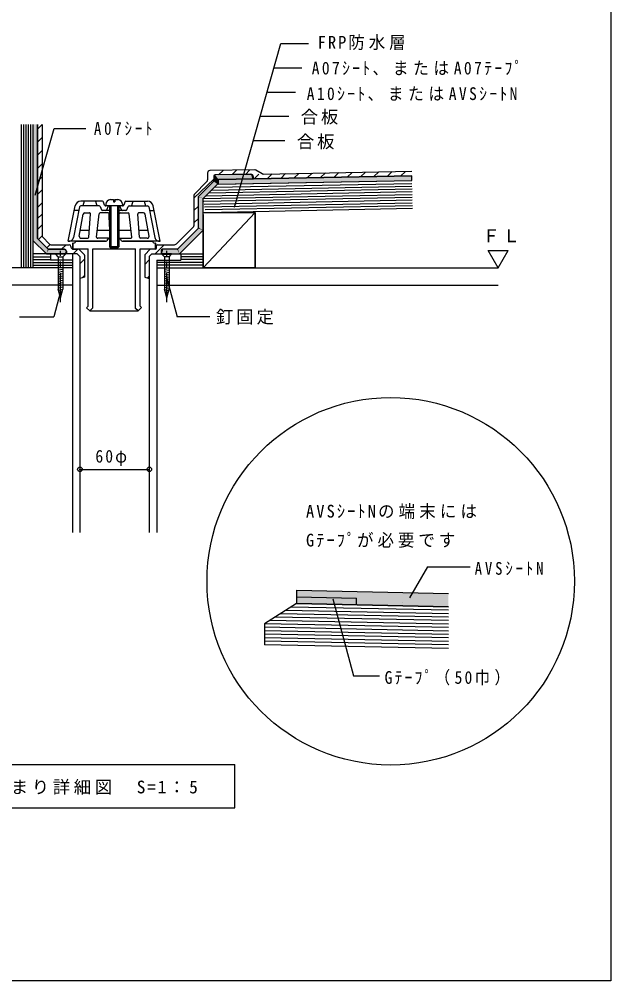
# Model space of a CAD drawing. Units: millimetres, scale not verified. Extents: x -416 to 484, y -609 to 676.
# Drawn here: x -27 to 484, y -609 to 222 of the extents above; entities that cross this region are included whole.
import ezdxf

# ---------------------------------------------------------------- set-up
doc = ezdxf.new("R2010")
doc.units = ezdxf.units.MM
doc.header["$LTSCALE"] = 5
doc.header["$PDMODE"] = 32
doc.header["$PDSIZE"] = 4
doc.linetypes.add('CHAIN1', pattern=[8, 5, -1, 1, -1])
for name, color, linetype in [('0-0_境界寸法', 7, 'Continuous'), ('A-0', 4, 'Continuous'), ('A-9', 9, 'Continuous'), ('F-0', 2, 'Continuous')]:
    doc.layers.add(name, color=color, linetype=linetype)
doc.styles.add('ＭＳ ゴシック', font='')
doc.styles.get('ＭＳ ゴシック').set_extended_font_data('MS Gothic')

msp = doc.modelspace()

# ---------------------------------------------------------------- linework, layer by layer
at = {"layer": '0-0_境界寸法'}
for p, q in [((131.875, 55.276), (176.874, 55.276)), ((131.875, 53.508), (131.875, 7.244)), ((386.75, 7.244), (378.091, 22.244)), ((378.091, 22.244), (395.41, 22.244)), ((386.75, 7.244), (395.41, 22.244))]:
    msp.add_line(p, q, dxfattribs=at)
at = {"layer": '0-0_境界寸法', "color": 2}
msp.add_line((-90.821, -421.858), (159.179, -421.858), dxfattribs=at)
msp.add_lwpolyline([(-90.821, -459.358), (159.179, -459.358), (159.179, -421.858)], dxfattribs=at)
at = {"layer": 'A-0'}
for p, q in [((158.786, 59.741), (198.855, 201.218)), ((198.855, 201.218), (222.837, 201.218)), ((193.234, 180.242), (217.216, 180.242)), ((187.614, 159.265), (211.596, 159.265)), ((181.032, 138.289), (205.975, 138.289)), ((-23.408, 131.251), (-23.408, 7.244)), ((-21.408, 131.251), (-21.408, 7.244)), ((-19.408, 131.251), (-19.408, 7.244)), ((-17.408, 131.251), (-17.408, 7.244)), ((-13.319, 70.273), (2.986, 127.845)), ((-11.408, 127.251), (-7.408, 131.251)), ((-11.408, 32.655), (-11.408, 131.251)), ((2.986, 127.845), (30.403, 127.845)), ((-11.408, 115.937), (-7.408, 119.937)), ((175.092, 117.313), (202.509, 117.313)), ((-11.408, 104.624), (-7.408, 108.623)), ((-11.408, 93.31), (-7.408, 97.31)), ((145.044, 87.692), (149.136, 91.58)), ((156.98, 88.11), (160.675, 91.805)), ((168.294, 88.11), (172.213, 92.03)), ((-11.408, 81.996), (-7.408, 85.996)), ((123.874, 67.581), (141.121, 83.966)), ((145.121, 83.691), (175.121, 84.241)), ((175.121, 86.207), (173.884, 88.056)), ((175.121, 84.241), (175.121, 86.207)), ((175.75, 84.253), (179.825, 88.328)), ((187.275, 84.464), (191.35, 88.539)), ((198.8, 84.675), (202.876, 88.751)), ((210.325, 84.887), (214.401, 88.962)), ((221.85, 85.098), (225.926, 89.174)), ((233.375, 85.309), (237.45, 89.385)), ((244.9, 85.521), (248.976, 89.596)), ((256.425, 85.732), (260.501, 89.808)), ((267.95, 85.943), (272.026, 90.019)), ((279.476, 86.155), (283.551, 90.23)), ((291.001, 86.366), (295.076, 90.442)), ((302.525, 86.578), (306.601, 90.653)), ((131.875, 67.239), (144.115, 79.684)), ((136.77, 72.135), (312.352, 75.556)), ((139.218, 74.584), (312.305, 77.955)), ((141.667, 77.032), (312.259, 80.355)), ((-11.408, 70.682), (-7.408, 74.683)), ((-11.408, 70.682), (-7.408, 74.683)), ((127.874, 41.915), (127.874, 68.467)), ((131.875, 39.844), (131.875, 67.239)), ((132.275, 64.846), (312.492, 68.357)), ((134.282, 69.686), (312.399, 73.156)), ((-11.408, 59.369), (-7.408, 63.369)), ((-11.408, 59.369), (-7.408, 63.369)), ((14.957, 30.355), (21.054, 60.839)), ((24.977, 60.054), (19.664, 33.493)), ((44.665, 64.859), (25.957, 64.859)), ((41.893, 60.858), (25.957, 60.858)), ((28.858, 64.859), (27.858, 60.858)), ((38.858, 64.859), (39.858, 60.858)), ((42.83, 60.209), (43.843, 57.507)), ((46.614, 61.507), (45.601, 64.21)), ((62.165, 60.858), (47.551, 60.858)), ((48.601, 57.507), (49.858, 60.858)), ((61.115, 57.507), (59.858, 60.858)), ((64.115, 64.21), (63.101, 61.507)), ((65.051, 64.859), (83.759, 64.859)), ((65.874, 57.507), (66.887, 60.209)), ((67.823, 60.858), (83.759, 60.858)), ((70.858, 64.859), (69.858, 60.858)), ((80.858, 64.859), (81.858, 60.858)), ((84.739, 60.054), (90.052, 33.493)), ((94.759, 30.355), (88.662, 60.839)), ((123.874, 56.845), (127.874, 60.644)), ((132.675, 62.454), (312.539, 65.958)), ((133.075, 60.061), (312.586, 63.558)), ((133.475, 57.668), (312.633, 61.159)), ((-7.494, 53.769), (-11.408, 49.855)), ((24.337, 56.858), (20.258, 56.858)), ((24.74, 34.607), (27.99, 53.606)), ((29.468, 54.853), (33.489, 54.853)), ((32.995, 33.779), (34.486, 53.779)), ((39.605, 33.964), (41.821, 53.964)), ((49.633, 54.853), (42.815, 54.853)), ((50.858, 56.858), (44.779, 56.858)), ((50.858, 43.128), (50.633, 53.875)), ((64.937, 56.858), (58.858, 56.858)), ((58.858, 43.128), (59.082, 53.875)), ((60.083, 54.853), (66.901, 54.853)), ((70.112, 33.964), (67.895, 53.964)), ((76.721, 33.779), (75.23, 53.779)), ((80.248, 54.853), (76.227, 54.853)), ((84.976, 34.607), (81.726, 53.606)), ((85.379, 56.858), (89.458, 56.858)), ((123.874, 46.108), (127.874, 49.908)), ((176.874, 55.276), (131.875, 7.244)), ((-7.58, 44.17), (-11.408, 40.342)), ((127.874, 41.915), (127.581, 41.208)), ((-10.495, 31.742), (-7.667, 34.57)), ((25.638, 39.858), (33.448, 39.858)), ((40.258, 39.858), (50.858, 39.858)), ((58.858, 39.858), (69.458, 39.858)), ((76.268, 39.858), (84.078, 39.858)), ((127.581, 41.208), (109.984, 23.611)), ((111.348, 19.318), (131.875, 39.844)), ((-3.424, 24.67), (-0.776, 27.318)), ((9.366, 23.318), (13.366, 27.318)), ((47.297, 30.281), (15.92, 30.281)), ((26.219, 32.854), (31.998, 32.854)), ((50.052, 32.854), (40.599, 32.854)), ((59.664, 32.854), (69.118, 32.854)), ((93.797, 30.281), (62.42, 30.281)), ((83.497, 32.854), (77.718, 32.854)), ((90.218, 19.318), (98.219, 27.318)), ((-15.408, 16.903), (-0.214, 16.903)), ((4.447, 19.318), (4.447, 19.018)), ((4.447, 19.318), (12.647, 19.318)), ((6.497, 16.968), (4.447, 19.018)), ((6.497, 16.968), (10.597, 16.968)), ((6.497, 16.968), (6.497, -11.031)), ((10.597, 16.968), (12.647, 19.018)), ((10.597, 16.968), (10.597, -11.031)), ((19.508, 19.318), (23.508, 23.318)), ((104.401, 19.318), (96.201, 19.318)), ((98.252, 16.968), (96.201, 19.018)), ((109.277, 23.318), (96.547, 23.318)), ((102.352, 16.968), (98.252, 16.968)), ((98.252, 16.968), (98.252, -11.031)), ((102.352, 16.968), (104.401, 19.018)), ((102.352, 16.968), (102.352, -11.031)), ((104.401, 19.318), (104.401, 19.018)), ((109.984, 23.611), (109.277, 23.318)), ((131.875, 16.903), (112.534, 16.903)), ((-15.408, 14.488), (-0.214, 14.488)), ((-15.408, 12.073), (18.737, 12.073)), ((-15.408, 9.659), (18.737, 9.659)), ((25.237, 10.905), (29.237, 14.905)), ((81.237, 10.336), (85.237, 14.336)), ((131.875, 12.073), (91.737, 12.073)), ((131.875, 9.659), (91.737, 9.659)), ((131.875, 14.488), (112.534, 14.488)), ((8.547, 7.559), (6.497, 7.15)), ((10.597, 6.029), (6.497, 5.211)), ((10.597, 4.09), (6.497, 3.273)), ((10.597, 2.151), (6.497, 1.334)), ((10.597, 0.212), (6.497, -0.605)), ((27.099, -1.375), (29.237, 0.763)), ((83.606, -1.437), (85.237, 0.194)), ((98.252, 6.029), (102.352, 5.211)), ((98.252, 4.09), (102.352, 3.273)), ((98.252, 2.151), (102.352, 1.334)), ((98.252, 0.212), (102.352, -0.605)), ((99.838, 0.347), (109.332, -35.082)), ((100.301, 7.559), (102.352, 7.15)), ((10.597, -1.727), (6.497, -2.544)), ((10.597, -3.665), (6.497, -4.483)), ((10.597, -5.604), (6.497, -6.422)), ((10.597, -7.543), (6.497, -8.361)), ((98.252, -1.727), (102.352, -2.544)), ((98.252, -3.665), (102.352, -4.483)), ((98.252, -5.604), (102.352, -6.422)), ((98.252, -7.543), (102.352, -8.361)), ((8.547, -13.189), (2.681, -35.082)), ((10.597, -9.482), (6.497, -10.3)), ((8.547, -18.682), (6.497, -11.031)), ((10.487, -11.443), (6.804, -12.177)), ((9.938, -13.491), (7.297, -14.018)), ((9.389, -15.539), (7.79, -15.858)), ((8.547, -18.682), (10.597, -11.031)), ((98.252, -9.482), (102.352, -10.3)), ((100.301, -18.682), (98.252, -11.031)), ((98.362, -11.443), (102.044, -12.177)), ((98.911, -13.491), (101.551, -14.018)), ((99.459, -15.539), (101.058, -15.858)), ((100.301, -18.682), (102.352, -11.031)), ((-27.025, -35.082), (2.681, -35.082)), ((137.499, -35.082), (109.332, -35.082)), ((25.237, -166.824), (85.237, -166.824))]:
    msp.add_line(p, q, dxfattribs=at)
at = {"layer": 'A-0', "color": 2}
for p, q in [((-25.408, 131.251), (-25.408, 7.244)), ((-11.408, 131.251), (-11.408, 32.655)), ((-7.408, 131.251), (-7.408, 34.312)), ((176.334, 92.11), (137.603, 91.355)), ((182.866, 88.671), (177.373, 91.842)), ((135.642, 89.356), (135.642, 83.297)), ((141.121, 86.639), (141.121, 82.754)), ((173.084, 88.206), (142.103, 87.639)), ((145.121, 79.692), (145.121, 83.691)), ((175.121, 86.207), (175.121, 84.241)), ((183.903, 88.403), (312.061, 90.753)), ((135.068, 81.895), (124.161, 70.806)), ((140.834, 82.052), (127.874, 68.876)), ((123.874, 70.105), (123.874, 43.572)), ((127.874, 41.915), (127.874, 68.876)), ((123.581, 42.865), (108.8, 28.083)), ((-0.707, 27.611), (-7.408, 34.312)), ((127.581, 41.208), (109.984, 23.611)), ((111.348, 19.318), (131.875, 39.844)), ((-2.364, 23.611), (-11.408, 32.655)), ((0, 27.318), (16.041, 27.318)), ((17.541, 25.818), (17.541, 25.318)), ((19.095, 28.782), (19.095, 23.781)), ((90.621, 28.782), (90.621, 23.781)), ((91.523, 24.318), (91.523, 26.318)), ((92.522, 27.318), (106.953, 27.318)), ((106.953, 27.318), (108.8, 28.083)), ((-1.657, 23.318), (12.04, 23.318)), ((13.541, 21.818), (13.541, 19.318)), ((24.172, 23.318), (19.54, 23.318)), ((22.929, 19.318), (25.237, 17.011)), ((28.944, 18.96), (24.88, 23.025)), ((29.237, 18.253), (29.237, -0.802)), ((81.237, 18.667), (85.888, 23.318)), ((81.237, 18.667), (81.237, -0.802)), ((90.522, 23.318), (85.888, 23.318)), ((95.546, 22.318), (95.546, 19.437)), ((109.277, 23.318), (96.547, 23.318)), ((81.237, -0.802), (85.171, -1.856))]:
    msp.add_line(p, q, dxfattribs=at)
at = {"layer": 'A-0', "color": 3}
for p, q in [((-15.408, 131.251), (-15.408, 7.244)), ((-11.408, 131.251), (-11.408, 32.655)), ((145.121, 83.691), (312.135, 86.754)), ((131.875, 67.239), (312.446, 70.757)), ((131.875, 7.244), (131.875, 67.239)), ((133.876, 55.276), (312.68, 58.759)), ((-3.728, 19.318), (-15.408, 30.998)), ((19.095, 23.781), (19.095, 28.886)), ((21.308, 29.854), (21.404, 30.281)), ((21.404, 30.281), (47.297, 30.281)), ((49.237, 31.797), (49.358, 32.282)), ((49.358, 32.282), (50.858, 32.282)), ((58.858, 32.282), (60.358, 32.282)), ((60.479, 31.797), (60.358, 32.282)), ((62.42, 30.281), (88.311, 30.281)), ((88.408, 29.854), (88.311, 30.281)), ((90.621, 23.781), (90.621, 28.886)), ((-0.214, 19.318), (-15.408, 19.318)), ((18.737, 19.243), (18.737, -221.406)), ((19.095, 23.781), (32.358, 23.781)), ((19.54, 23.318), (22.929, 23.318)), ((25.237, 17.011), (25.237, -20.822)), ((25.237, 17.011), (25.237, -221.406)), ((36.348, 23.781), (73.368, 23.781)), ((73.368, -27.872), (73.368, 23.781)), ((77.358, 23.781), (90.621, 23.781)), ((77.358, -25.719), (77.358, 23.781)), ((85.237, 17.011), (87.545, 19.318)), ((85.237, 17.011), (85.237, -20.822)), ((85.237, 17.011), (85.237, -221.406)), ((112.534, 19.318), (131.643, 19.318)), ((18.737, 13.818), (-0.214, 13.818)), ((91.737, 13.818), (112.534, 13.818)), ((91.737, 13.818), (112.534, 13.818)), ((91.737, 13.818), (91.737, -221.406)), ((18.737, 7.244), (-39.408, 7.244)), ((91.737, 7.244), (270.462, 7.244)), ((91.737, 7.244), (386.75, 7.244)), ((18.737, -7.757), (-39.408, -7.757)), ((91.737, -7.757), (386.75, -7.757)), ((30.926, -27.15), (33.755, -29.979)), ((33.755, -29.979), (75.475, -29.979)), ((75.475, -29.979), (73.368, -27.872)), ((78.547, -26.907), (75.475, -29.979)), ((78.547, -26.907), (77.358, -25.719))]:
    msp.add_line(p, q, dxfattribs=at)
at = {"layer": 'A-0', "color": 7}
for p, q in [((312.135, 86.754), (145.121, 83.691)), ((47.551, 62.258), (47.551, 60.858)), ((50.858, 60.858), (50.858, 25.411)), ((51.551, 66.259), (54.358, 66.259)), ((51.858, 60.858), (51.858, 24.411)), ((54.358, 66.259), (54.358, 64.259)), ((54.358, 64.259), (55.358, 64.259)), ((55.358, 66.259), (55.358, 64.259)), ((55.358, 66.259), (58.165, 66.259)), ((57.858, 60.858), (57.858, 24.411)), ((58.858, 60.858), (58.858, 25.411)), ((62.165, 62.258), (62.165, 60.858)), ((176.874, 7.244), (176.874, 55.276)), ((18.737, 13.818), (18.737, 1.818)), ((91.737, 13.818), (91.737, 1.818))]:
    msp.add_line(p, q, dxfattribs=at)
at = {"layer": 'A-0', "linetype": 'CHAIN1'}
for p, q in [((8.547, -22.252), (8.547, 22.097)), ((100.301, -22.252), (100.301, 22.097))]:
    msp.add_line(p, q, dxfattribs=at)
at = {"layer": 'A-0'}
for points in [[(-15.408, 131.251), (-15.408, 30.998), (-3.728, 19.318)], [(141.121, 86.639), (141.121, 82.754), (140.834, 82.052)], [(173.884, 88.056), (142.103, 87.639), (141.121, 86.639)], [(173.884, 88.056), (175.121, 84.241), (173.884, 88.056)], [(-3.728, 19.318), (12.647, 19.318), (13.541, 21.818), (12.04, 23.318), (-1.657, 23.318), (-2.364, 23.611), (-11.408, 32.655)], [(12.647, 19.318), (12.647, 19.018), (4.447, 19.018)], [(96.547, 23.318), (95.546, 19.437), (111.348, 19.318)], [(96.201, 19.318), (96.201, 19.018), (104.401, 19.018)]]:
    msp.add_lwpolyline(points, dxfattribs=at)
at = {"layer": 'A-0', "color": 7}
for points in [[(145.121, 79.692), (312.212, 82.754), (312.135, 86.754)], [(58.858, 25.411), (50.858, 25.411), (51.858, 24.411)], [(58.858, 25.411), (57.858, 24.411), (51.858, 24.411)]]:
    msp.add_lwpolyline(points, dxfattribs=at)
at = {"layer": 'A-0', "color": 3}
for points in [[(131.875, 67.239), (144.115, 79.684), (312.212, 82.754)], [(176.874, 55.276), (176.874, 7.244), (131.875, 7.244)], [(22.929, 19.318), (-0.214, 19.318), (-0.214, 19.242), (-0.214, 13.818)], [(30.926, -27.15), (32.358, -25.719), (32.358, 23.781)], [(33.755, -29.979), (36.348, -27.386), (36.348, 23.781)], [(87.545, 19.318), (112.534, 19.318), (112.534, 13.818)]]:
    msp.add_lwpolyline(points, dxfattribs=at)
at = {"layer": 'A-0'}
msp.add_lwpolyline([(96.547, 23.318), (95.546, 22.318), (95.546, 19.437)], close=True, dxfattribs=at)
at = {"layer": 'A-0', "color": 2}
msp.add_lwpolyline([(29.237, -0.802), (27.238, -1.338), (27.112, -1.371), (25.291, -1.859)], dxfattribs=at)
for centre, radius, start, end in [((176.372, 90.11), 2, 59.99998, 91.116), ((133.642, 83.297), 2, 315.47351, 0), ((137.642, 89.356), 2, 91.116, 180), ((142.121, 86.639), 1, 91.04976, 180), ((173.121, 86.207), 2, 0, 91.04976), ((183.866, 90.403), 2, 239.99998, 271.05054), ((140.121, 82.754), 1, 315.47351, 0), ((124.875, 70.105), 1, 135.47351, 180), ((122.874, 43.572), 1, 315, 0), ((126.874, 41.915), 1, 315, 0), ((0, 28.318), 1, 225, 270), ((16.041, 25.818), 1.5, 0, 90), ((19.54, 25.318), 2, 180, 270), ((92.522, 26.318), 1, 90, 180), ((-1.657, 24.318), 1, 225, 270), ((12.04, 21.818), 1.5, 0, 90), ((24.172, 22.318), 1, 45, 90), ((28.237, 18.253), 1, 359.99998, 45), ((90.522, 24.318), 1, 270, 0), ((96.547, 22.318), 1, 90, 180), ((109.277, 24.318), 1, 270, 315)]:
    msp.add_arc(centre, radius, start, end, dxfattribs=at)
at = {"layer": 'A-0'}
for centre, radius, start, end in [((25.957, 59.858), 5, 90, 168.68973), ((25.957, 59.858), 1, 90, 168.69006), ((41.893, 59.858), 1, 20.55505, 90), ((44.665, 63.858), 1, 20.55605, 90), ((47.551, 61.858), 1, 200.55505, 270), ((62.165, 61.858), 1, 270, 339.44395), ((65.051, 63.858), 1, 90, 159.44495), ((67.823, 59.858), 1, 90, 159.44395), ((83.759, 59.858), 5, 11.31027, 90), ((83.759, 59.858), 1, 11.30994, 90), ((29.468, 53.354), 1.5, 90, 170.29597), ((33.489, 53.854), 1, 355.73439, 90), ((42.815, 53.854), 1, 90, 173.67554), ((44.779, 57.859), 1, 200.55603, 270), ((47.665, 57.859), 1, 270, 339.44395), ((49.633, 53.854), 1, 1.19946, 90), ((60.083, 53.854), 1, 90, 178.80054), ((62.051, 57.859), 1, 200.55603, 270), ((64.937, 57.859), 1, 270, 339.44495), ((66.901, 53.854), 1, 6.32446, 90), ((76.227, 53.854), 1, 90, 184.26561), ((80.248, 53.354), 1.5, 9.70403, 90), ((15.742, 34.278), 4, 258.68867, 348.68979), ((26.219, 34.354), 1.5, 170.29622, 270), ((31.998, 33.853), 1, 270, 355.73439), ((40.599, 33.853), 1, 173.67661, 270), ((50.052, 33.853), 1, 270, 323.73279), ((59.664, 33.853), 1, 216.26721, 270), ((69.118, 33.853), 1, 270, 6.32339), ((77.718, 33.853), 1, 184.26561, 270), ((83.497, 34.354), 1.5, 270, 9.70378), ((93.975, 34.278), 4, 191.31021, 281.31131)]:
    msp.add_arc(centre, radius, start, end, dxfattribs=at)
at = {"layer": 'A-0', "color": 7}
for centre, start, end in [((51.551, 62.258), 90, 180), ((58.165, 62.258), 0, 90)]:
    msp.add_arc(centre, 4, start, end, dxfattribs=at)
at = {"layer": 'A-0', "color": 3}
for centre, radius, start, end in [((19.845, 30.185), 1.5, 240.00026, 347.23244), ((47.297, 32.282), 2, 270, 345.96341), ((62.42, 32.282), 2, 194.03659, 270), ((89.871, 30.185), 1.5, 192.76756, 299.99974)]:
    msp.add_arc(centre, radius, start, end, dxfattribs=at)
at = {"layer": 'A-0'}
for p in [(25.237, -166.824), (85.237, -166.824)]:
    msp.add_point(p, dxfattribs=at)
at = {"layer": 'A-9', "color": 4}
for p, q in [((325.635, -250.943), (310.11, -277.834)), ((325.635, -250.943), (362.739, -250.943)), ((244.017, -278.759), (261.824, -345.216)), ((343.779, -291.568), (203.209, -288.726)), ((343.779, -288.567), (207.798, -285.818)), ((343.779, -300.569), (189.442, -297.449)), ((343.779, -297.568), (194.031, -294.541)), ((343.779, -294.568), (198.62, -291.634)), ((343.779, -306.57), (184.853, -303.357)), ((343.779, -309.571), (184.853, -306.358)), ((343.779, -312.571), (184.853, -309.359)), ((343.779, -315.572), (184.853, -312.359)), ((343.779, -318.573), (184.853, -315.36)), ((261.824, -345.216), (284.147, -345.216))]:
    msp.add_line(p, q, dxfattribs=at)
at = {"layer": 'A-9', "color": 2}
msp.add_line((212.388, -271.368), (343.884, -274.112), dxfattribs=at)
at = {"layer": 'A-9', "color": 3}
for p, q in [((212.388, -271.368), (212.388, -282.911)), ((212.388, -277.14), (264.416, -278.208)), ((264.416, -283.963), (264.416, -278.208)), ((304.101, -281.511), (304.098, -281.511)), ((212.388, -282.911), (184.853, -300.356)), ((343.779, -285.567), (212.388, -282.911)), ((343.779, -303.569), (184.853, -300.356)), ((184.853, -300.356), (184.853, -318.36)), ((343.779, -321.573), (184.853, -318.36))]:
    msp.add_line(p, q, dxfattribs=at)
at = {"layer": 'A-9', "color": 7}
msp.add_line((212.388, -282.911), (343.779, -285.567), dxfattribs=at)
msp.add_circle((293.944, -263.584), 158.804, dxfattribs=at)
at = {"layer": 'A-9'}
for points in [[(-15.408, 131.251), (-11.408, 131.251), (-15.408, 30.998), (-11.408, 32.655)], [(144.115, 79.684), (142.103, 87.639), (141.121, 86.639)], [(141.121, 86.639), (142.103, 87.639), (141.137, 86.823), (141.226, 87.09)], [(144.115, 79.684), (141.121, 86.639), (141.121, 82.754)], [(142.103, 87.639), (142.001, 87.635), (141.226, 87.09), (141.457, 87.383)], [(142.001, 87.635), (141.687, 87.546), (141.457, 87.383)], [(145.121, 83.691), (175.121, 84.241), (142.103, 87.639), (173.883, 88.056)], [(144.115, 79.684), (145.121, 83.691), (142.103, 87.639)], [(144.115, 79.684), (145.121, 79.702), (145.121, 83.691)], [(173.884, 88.056), (175.121, 84.241), (175.121, 86.208)], [(175.107, 86.463), (174.066, 87.967), (173.884, 88.055)], [(175.107, 86.463), (173.884, 88.055), (175.121, 86.208)], [(175.107, 86.463), (174.235, 87.869), (174.066, 87.967)], [(175.107, 86.463), (174.41, 87.73), (174.235, 87.869)], [(175.107, 86.463), (174.421, 87.727), (174.41, 87.73)], [(175.107, 86.463), (174.59, 87.565), (174.421, 87.727)], [(175.107, 86.463), (174.772, 87.335), (174.59, 87.565)], [(175.107, 86.463), (174.914, 87.105), (174.772, 87.335)], [(175.107, 86.463), (175.046, 86.77), (174.914, 87.105)], [(131.875, 67.239), (144.115, 79.684), (127.874, 68.876), (140.834, 82.052)], [(144.115, 79.684), (141.121, 82.754), (140.834, 82.052)], [(127.874, 68.876), (127.874, 68.467), (131.875, 67.239)], [(127.874, 68.467), (131.875, 67.239), (127.874, 41.915), (131.875, 39.844)], [(127.582, 41.208), (127.874, 41.915), (131.875, 39.844)], [(111.348, 19.318), (131.875, 39.844), (109.984, 23.611), (127.582, 41.208)], [(-15.408, 30.998), (-11.408, 32.655), (-3.728, 19.318)], [(-2.364, 23.611), (-3.728, 19.318), (-11.408, 32.655)], [(-3.728, 19.318), (-1.657, 23.318), (-2.364, 23.611)], [(-3.728, 19.318), (13.54, 21.818), (12.04, 23.318)], [(-3.728, 19.318), (12.04, 23.318), (-1.657, 23.318)], [(-3.728, 19.318), (12.647, 19.318), (13.54, 21.818)], [(12.04, 23.318), (13.54, 21.818), (12.539, 23.222), (12.932, 23.064)], [(12.647, 19.318), (13.541, 19.318), (13.541, 21.818)], [(13.54, 21.818), (13.429, 22.383), (12.932, 23.064), (13.22, 22.724)], [(95.546, 19.437), (96.547, 23.318), (111.348, 19.318), (109.277, 23.318)], [(95.546, 19.437), (95.546, 22.318), (96.547, 23.318)], [(95.547, 22.318), (96.547, 23.318), (95.572, 22.556), (95.696, 22.853)], [(96.547, 23.318), (96.419, 23.309), (95.696, 22.853), (95.948, 23.121)], [(96.419, 23.309), (96.231, 23.259), (95.948, 23.121)], [(109.277, 23.318), (109.985, 23.611), (111.348, 19.318)], [(212.388, -277.14), (212.388, -282.911), (264.416, -278.208), (264.416, -283.963)]]:
    msp.add_solid(points, dxfattribs=at)
at = {"layer": 'A-9', "color": 7}
for points in [[(145.121, 83.691), (145.121, 79.702), (312.135, 86.754), (312.212, 82.754)], [(212.388, -271.368), (212.388, -277.14), (264.416, -278.208)], [(264.416, -278.208), (343.884, -274.112), (212.388, -271.368)], [(264.416, -278.208), (343.779, -285.567), (343.884, -274.112)], [(264.416, -278.208), (264.416, -283.963), (343.779, -285.567)]]:
    msp.add_solid(points, dxfattribs=at)
at = {"layer": 'F-0'}
msp.add_lwpolyline([(-415.821, -608.833), (-415.821, 676.167), (484.178, 676.167), (484.178, -608.833)], close=True, dxfattribs=at)

# ---------------------------------------------------------------- texts
at = {"layer": '0-0_境界寸法', "char_height": 11, "attachment_point": 7, "style": 'ＭＳ ゴシック'}
for s, insert in [('\\T1.17;ＦＬ', (373.213, 29.479)), ('\\T1.21;納まり詳細図\u3000S=1：5', (-52.696, -448.108))]:
    msp.add_mtext(s, dxfattribs=dict(at, insert=insert))
at = {"layer": 'A-0', "color": 7, "char_height": 11, "attachment_point": 7, "style": 'ＭＳ ゴシック'}
for s, insert in [('\\T1.24;\\W0.95;FRP防水層', (230.81, 195.5)), ('\\T1.3;\\W0.9;A07ｼｰﾄ、またはA07ﾃｰﾌﾟ', (225.637, 173.62)), ('\\T1.3;\\W0.9;A10ｼｰﾄ、またはAVSｼｰﾄN', (221.315, 151.51)), ('\\T1.17;合板', (216.07, 131.155)), ('\\T1.39;\\W0.85;A07ｼｰﾄ', (37.36, 121.817)), ('\\T1.17;合板', (212.751, 109.749)), ('\\T1.17;釘固定', (142.786, -41.738)), ('\\T1.27;\\W0.9;60φ', (38.625, -163.967))]:
    msp.add_mtext(s, dxfattribs=dict(at, insert=insert))
at = {"layer": 'A-9', "color": 7, "char_height": 11, "attachment_point": 7, "style": 'ＭＳ ゴシック'}
for s, insert in [('\\T1.25;\\W0.95;AVSｼｰﾄNの端末には', (220.69, -209.722)), ('\\T1.24;\\W0.95;Gﾃｰﾌﾟが必要です', (220.69, -234.722)), ('\\T1.39;\\W0.85;AVSｼｰﾄN', (366.531, -258.391)), ('\\T1.28;\\W0.9;Gﾃｰﾌﾟ（50巾）', (288.652, -353.629))]:
    msp.add_mtext(s, dxfattribs=dict(at, insert=insert))

doc.saveas('drawing.dxf')
